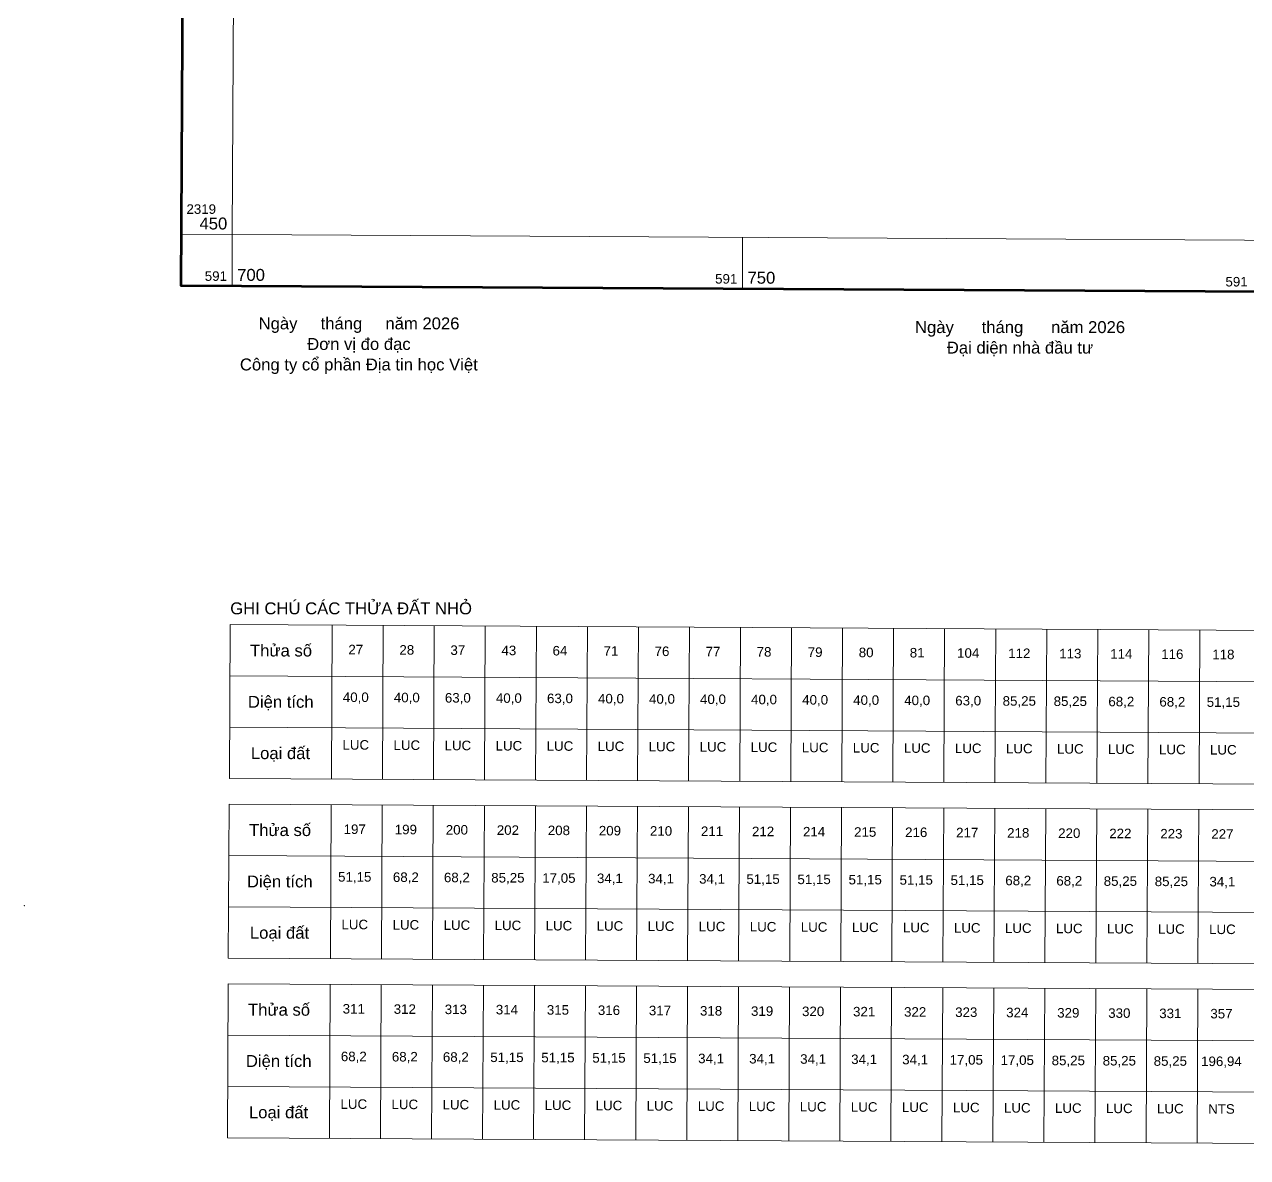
# Model space of a CAD drawing. Header units: metres. Extents: x 591850 to 11787372, y 2319432 to 2388242.
# Drawn here: x 11786901.4 to 11787029.6, y 2387736.4 to 2387855.2 of the extents above; entities that cross this region are included whole.
import ezdxf
from ezdxf.enums import TextEntityAlignment as Align

# ---------------------------------------------------------------- set-up
doc = ezdxf.new("R2010")
doc.units = ezdxf.units.M
doc.header["$MEASUREMENT"] = 0
for name, color, linetype, lineweight in [('Level 13', 7, 'Continuous', 0), ('Level 2', 7, 'Continuous', 0), ('Level 4', 7, 'Continuous', 0), ('Level 63', 7, 'Continuous', 0)]:
    doc.layers.add(name, color=color, linetype=linetype, lineweight=lineweight)
doc.styles.get("Standard").update_dxf_attribs({"font": 'arial.ttf'})

# ---------------------------------------------------------------- blocks, each defined once
blk = doc.blocks.new('N_BTNh')
at = {"layer": 'Level 13', "color": 3, "linetype": 'Continuous', "lineweight": 0}
blk.add_text('LUC', height=1, dxfattribs=at).set_placement((0, -10), align=Align.MIDDLE_CENTER)
at = {"layer": 'Level 2', "color": 2, "linetype": 'Continuous', "lineweight": 0}
blk.add_text('27', height=1, dxfattribs=at).set_placement((0, 0), align=Align.MIDDLE_CENTER)
at = {"layer": 'Level 4', "color": 1, "linetype": 'Continuous', "lineweight": 0}
blk.add_text('40,0', height=1, dxfattribs=at).set_placement((0, -5), align=Align.MIDDLE_CENTER)
blk = doc.blocks.new('N_BTNh_1')
at = {"layer": 'Level 13', "color": 3, "linetype": 'Continuous', "lineweight": 0}
blk.add_text('LUC', height=1, dxfattribs=at).set_placement((0, -10), align=Align.MIDDLE_CENTER)
at = {"layer": 'Level 2', "color": 2, "linetype": 'Continuous', "lineweight": 0}
blk.add_text('28', height=1, dxfattribs=at).set_placement((0, 0), align=Align.MIDDLE_CENTER)
at = {"layer": 'Level 4', "color": 1, "linetype": 'Continuous', "lineweight": 0}
blk.add_text('40,0', height=1, dxfattribs=at).set_placement((0, -5), align=Align.MIDDLE_CENTER)
blk = doc.blocks.new('N_BTNh_2')
at = {"layer": 'Level 13', "color": 3, "linetype": 'Continuous', "lineweight": 0}
blk.add_text('LUC', height=1, dxfattribs=at).set_placement((0, -10), align=Align.MIDDLE_CENTER)
at = {"layer": 'Level 2', "color": 2, "linetype": 'Continuous', "lineweight": 0}
blk.add_text('37', height=1, dxfattribs=at).set_placement((0, 0), align=Align.MIDDLE_CENTER)
at = {"layer": 'Level 4', "color": 1, "linetype": 'Continuous', "lineweight": 0}
blk.add_text('63,0', height=1, dxfattribs=at).set_placement((0, -5), align=Align.MIDDLE_CENTER)
blk = doc.blocks.new('N_BTNh_3')
at = {"layer": 'Level 13', "color": 3, "linetype": 'Continuous', "lineweight": 0}
blk.add_text('LUC', height=1, dxfattribs=at).set_placement((0, -10), align=Align.MIDDLE_CENTER)
at = {"layer": 'Level 2', "color": 2, "linetype": 'Continuous', "lineweight": 0}
blk.add_text('43', height=1, dxfattribs=at).set_placement((0, 0), align=Align.MIDDLE_CENTER)
at = {"layer": 'Level 4', "color": 1, "linetype": 'Continuous', "lineweight": 0}
blk.add_text('40,0', height=1, dxfattribs=at).set_placement((0, -5), align=Align.MIDDLE_CENTER)
blk = doc.blocks.new('N_BTNh_4')
at = {"layer": 'Level 13', "color": 3, "linetype": 'Continuous', "lineweight": 0}
blk.add_text('LUC', height=1, dxfattribs=at).set_placement((0, -10), align=Align.MIDDLE_CENTER)
at = {"layer": 'Level 2', "color": 2, "linetype": 'Continuous', "lineweight": 0}
blk.add_text('64', height=1, dxfattribs=at).set_placement((0, 0), align=Align.MIDDLE_CENTER)
at = {"layer": 'Level 4', "color": 1, "linetype": 'Continuous', "lineweight": 0}
blk.add_text('63,0', height=1, dxfattribs=at).set_placement((0, -5), align=Align.MIDDLE_CENTER)
blk = doc.blocks.new('N_BTNh_5')
at = {"layer": 'Level 13', "color": 3, "linetype": 'Continuous', "lineweight": 0}
blk.add_text('LUC', height=1, dxfattribs=at).set_placement((0, -10), align=Align.MIDDLE_CENTER)
at = {"layer": 'Level 2', "color": 2, "linetype": 'Continuous', "lineweight": 0}
blk.add_text('71', height=1, dxfattribs=at).set_placement((0, 0), align=Align.MIDDLE_CENTER)
at = {"layer": 'Level 4', "color": 1, "linetype": 'Continuous', "lineweight": 0}
blk.add_text('40,0', height=1, dxfattribs=at).set_placement((0, -5), align=Align.MIDDLE_CENTER)
blk = doc.blocks.new('N_BTNh_6')
at = {"layer": 'Level 13', "color": 3, "linetype": 'Continuous', "lineweight": 0}
blk.add_text('LUC', height=1, dxfattribs=at).set_placement((0, -10), align=Align.MIDDLE_CENTER)
at = {"layer": 'Level 2', "color": 2, "linetype": 'Continuous', "lineweight": 0}
blk.add_text('76', height=1, dxfattribs=at).set_placement((0, 0), align=Align.MIDDLE_CENTER)
at = {"layer": 'Level 4', "color": 1, "linetype": 'Continuous', "lineweight": 0}
blk.add_text('40,0', height=1, dxfattribs=at).set_placement((0, -5), align=Align.MIDDLE_CENTER)
blk = doc.blocks.new('N_BTNh_7')
at = {"layer": 'Level 13', "color": 3, "linetype": 'Continuous', "lineweight": 0}
blk.add_text('LUC', height=1, dxfattribs=at).set_placement((0, -10), align=Align.MIDDLE_CENTER)
at = {"layer": 'Level 2', "color": 2, "linetype": 'Continuous', "lineweight": 0}
blk.add_text('77', height=1, dxfattribs=at).set_placement((0, 0), align=Align.MIDDLE_CENTER)
at = {"layer": 'Level 4', "color": 1, "linetype": 'Continuous', "lineweight": 0}
blk.add_text('40,0', height=1, dxfattribs=at).set_placement((0, -5), align=Align.MIDDLE_CENTER)
blk = doc.blocks.new('N_BTNh_8')
at = {"layer": 'Level 13', "color": 3, "linetype": 'Continuous', "lineweight": 0}
blk.add_text('LUC', height=1, dxfattribs=at).set_placement((0, -10), align=Align.MIDDLE_CENTER)
at = {"layer": 'Level 2', "color": 2, "linetype": 'Continuous', "lineweight": 0}
blk.add_text('78', height=1, dxfattribs=at).set_placement((0, 0), align=Align.MIDDLE_CENTER)
at = {"layer": 'Level 4', "color": 1, "linetype": 'Continuous', "lineweight": 0}
blk.add_text('40,0', height=1, dxfattribs=at).set_placement((0, -5), align=Align.MIDDLE_CENTER)
blk = doc.blocks.new('N_BTNh_9')
at = {"layer": 'Level 13', "color": 3, "linetype": 'Continuous', "lineweight": 0}
blk.add_text('LUC', height=1, dxfattribs=at).set_placement((0, -10), align=Align.MIDDLE_CENTER)
at = {"layer": 'Level 2', "color": 2, "linetype": 'Continuous', "lineweight": 0}
blk.add_text('79', height=1, dxfattribs=at).set_placement((0, 0), align=Align.MIDDLE_CENTER)
at = {"layer": 'Level 4', "color": 1, "linetype": 'Continuous', "lineweight": 0}
blk.add_text('40,0', height=1, dxfattribs=at).set_placement((0, -5), align=Align.MIDDLE_CENTER)
blk = doc.blocks.new('N_BTNh_10')
at = {"layer": 'Level 13', "color": 3, "linetype": 'Continuous', "lineweight": 0}
blk.add_text('LUC', height=1, dxfattribs=at).set_placement((0, -10), align=Align.MIDDLE_CENTER)
at = {"layer": 'Level 2', "color": 2, "linetype": 'Continuous', "lineweight": 0}
blk.add_text('80', height=1, dxfattribs=at).set_placement((0, 0), align=Align.MIDDLE_CENTER)
at = {"layer": 'Level 4', "color": 1, "linetype": 'Continuous', "lineweight": 0}
blk.add_text('40,0', height=1, dxfattribs=at).set_placement((0, -5), align=Align.MIDDLE_CENTER)
blk = doc.blocks.new('N_BTNh_11')
at = {"layer": 'Level 13', "color": 3, "linetype": 'Continuous', "lineweight": 0}
blk.add_text('LUC', height=1, dxfattribs=at).set_placement((0, -10), align=Align.MIDDLE_CENTER)
at = {"layer": 'Level 2', "color": 2, "linetype": 'Continuous', "lineweight": 0}
blk.add_text('81', height=1, dxfattribs=at).set_placement((0, 0), align=Align.MIDDLE_CENTER)
at = {"layer": 'Level 4', "color": 1, "linetype": 'Continuous', "lineweight": 0}
blk.add_text('40,0', height=1, dxfattribs=at).set_placement((0, -5), align=Align.MIDDLE_CENTER)
blk = doc.blocks.new('N_BTNh_12')
at = {"layer": 'Level 13', "color": 3, "linetype": 'Continuous', "lineweight": 0}
blk.add_text('LUC', height=1, dxfattribs=at).set_placement((0, -10), align=Align.MIDDLE_CENTER)
at = {"layer": 'Level 2', "color": 2, "linetype": 'Continuous', "lineweight": 0}
blk.add_text('104', height=1, dxfattribs=at).set_placement((0, 0), align=Align.MIDDLE_CENTER)
at = {"layer": 'Level 4', "color": 1, "linetype": 'Continuous', "lineweight": 0}
blk.add_text('63,0', height=1, dxfattribs=at).set_placement((0, -5), align=Align.MIDDLE_CENTER)
blk = doc.blocks.new('N_BTNh_13')
at = {"layer": 'Level 13', "color": 3, "linetype": 'Continuous', "lineweight": 0}
blk.add_text('LUC', height=1, dxfattribs=at).set_placement((0, -10), align=Align.MIDDLE_CENTER)
at = {"layer": 'Level 2', "color": 2, "linetype": 'Continuous', "lineweight": 0}
blk.add_text('114', height=1, dxfattribs=at).set_placement((0, 0), align=Align.MIDDLE_CENTER)
at = {"layer": 'Level 4', "color": 1, "linetype": 'Continuous', "lineweight": 0}
blk.add_text('68,2', height=1, dxfattribs=at).set_placement((0, -5), align=Align.MIDDLE_CENTER)
blk = doc.blocks.new('N_BTNh_14')
at = {"layer": 'Level 13', "color": 3, "linetype": 'Continuous', "lineweight": 0}
blk.add_text('LUC', height=1, dxfattribs=at).set_placement((0, -10), align=Align.MIDDLE_CENTER)
at = {"layer": 'Level 2', "color": 2, "linetype": 'Continuous', "lineweight": 0}
blk.add_text('116', height=1, dxfattribs=at).set_placement((0, 0), align=Align.MIDDLE_CENTER)
at = {"layer": 'Level 4', "color": 1, "linetype": 'Continuous', "lineweight": 0}
blk.add_text('68,2', height=1, dxfattribs=at).set_placement((0, -5), align=Align.MIDDLE_CENTER)
blk = doc.blocks.new('N_BTNh_35')
at = {"layer": 'Level 13', "color": 3, "linetype": 'Continuous', "lineweight": 0}
blk.add_text('LUC', height=1, dxfattribs=at).set_placement((0, -10), align=Align.MIDDLE_CENTER)
at = {"layer": 'Level 2', "color": 2, "linetype": 'Continuous', "lineweight": 0}
blk.add_text('199', height=1, dxfattribs=at).set_placement((0, 0), align=Align.MIDDLE_CENTER)
at = {"layer": 'Level 4', "color": 1, "linetype": 'Continuous', "lineweight": 0}
blk.add_text('68,2', height=1, dxfattribs=at).set_placement((0, -5), align=Align.MIDDLE_CENTER)
blk = doc.blocks.new('N_BTNh_36')
at = {"layer": 'Level 13', "color": 3, "linetype": 'Continuous', "lineweight": 0}
blk.add_text('LUC', height=1, dxfattribs=at).set_placement((0, -10), align=Align.MIDDLE_CENTER)
at = {"layer": 'Level 2', "color": 2, "linetype": 'Continuous', "lineweight": 0}
blk.add_text('200', height=1, dxfattribs=at).set_placement((0, 0), align=Align.MIDDLE_CENTER)
at = {"layer": 'Level 4', "color": 1, "linetype": 'Continuous', "lineweight": 0}
blk.add_text('68,2', height=1, dxfattribs=at).set_placement((0, -5), align=Align.MIDDLE_CENTER)
blk = doc.blocks.new('N_BTNh_37')
at = {"layer": 'Level 13', "color": 3, "linetype": 'Continuous', "lineweight": 0}
blk.add_text('LUC', height=1, dxfattribs=at).set_placement((0, -10), align=Align.MIDDLE_CENTER)
at = {"layer": 'Level 2', "color": 2, "linetype": 'Continuous', "lineweight": 0}
blk.add_text('209', height=1, dxfattribs=at).set_placement((0, 0), align=Align.MIDDLE_CENTER)
at = {"layer": 'Level 4', "color": 1, "linetype": 'Continuous', "lineweight": 0}
blk.add_text('34,1', height=1, dxfattribs=at).set_placement((0, -5), align=Align.MIDDLE_CENTER)
blk = doc.blocks.new('N_BTNh_38')
at = {"layer": 'Level 13', "color": 3, "linetype": 'Continuous', "lineweight": 0}
blk.add_text('LUC', height=1, dxfattribs=at).set_placement((0, -10), align=Align.MIDDLE_CENTER)
at = {"layer": 'Level 2', "color": 2, "linetype": 'Continuous', "lineweight": 0}
blk.add_text('210', height=1, dxfattribs=at).set_placement((0, 0), align=Align.MIDDLE_CENTER)
at = {"layer": 'Level 4', "color": 1, "linetype": 'Continuous', "lineweight": 0}
blk.add_text('34,1', height=1, dxfattribs=at).set_placement((0, -5), align=Align.MIDDLE_CENTER)
blk = doc.blocks.new('N_BTNh_39')
at = {"layer": 'Level 13', "color": 3, "linetype": 'Continuous', "lineweight": 0}
blk.add_text('LUC', height=1, dxfattribs=at).set_placement((0, -10), align=Align.MIDDLE_CENTER)
at = {"layer": 'Level 2', "color": 2, "linetype": 'Continuous', "lineweight": 0}
blk.add_text('211', height=1, dxfattribs=at).set_placement((0, 0), align=Align.MIDDLE_CENTER)
at = {"layer": 'Level 4', "color": 1, "linetype": 'Continuous', "lineweight": 0}
blk.add_text('34,1', height=1, dxfattribs=at).set_placement((0, -5), align=Align.MIDDLE_CENTER)
blk = doc.blocks.new('N_BTNh_40')
at = {"layer": 'Level 13', "color": 3, "linetype": 'Continuous', "lineweight": 0}
blk.add_text('LUC', height=1, dxfattribs=at).set_placement((0, -10), align=Align.MIDDLE_CENTER)
at = {"layer": 'Level 2', "color": 2, "linetype": 'Continuous', "lineweight": 0}
blk.add_text('218', height=1, dxfattribs=at).set_placement((0, 0), align=Align.MIDDLE_CENTER)
at = {"layer": 'Level 4', "color": 1, "linetype": 'Continuous', "lineweight": 0}
blk.add_text('68,2', height=1, dxfattribs=at).set_placement((0, -5), align=Align.MIDDLE_CENTER)
blk = doc.blocks.new('N_BTNh_41')
at = {"layer": 'Level 13', "color": 3, "linetype": 'Continuous', "lineweight": 0}
blk.add_text('LUC', height=1, dxfattribs=at).set_placement((0, -10), align=Align.MIDDLE_CENTER)
at = {"layer": 'Level 2', "color": 2, "linetype": 'Continuous', "lineweight": 0}
blk.add_text('220', height=1, dxfattribs=at).set_placement((0, 0), align=Align.MIDDLE_CENTER)
at = {"layer": 'Level 4', "color": 1, "linetype": 'Continuous', "lineweight": 0}
blk.add_text('68,2', height=1, dxfattribs=at).set_placement((0, -5), align=Align.MIDDLE_CENTER)
blk = doc.blocks.new('N_BTNh_42')
at = {"layer": 'Level 13', "color": 3, "linetype": 'Continuous', "lineweight": 0}
blk.add_text('LUC', height=1, dxfattribs=at).set_placement((0, -10), align=Align.MIDDLE_CENTER)
at = {"layer": 'Level 2', "color": 2, "linetype": 'Continuous', "lineweight": 0}
blk.add_text('227', height=1, dxfattribs=at).set_placement((0, 0), align=Align.MIDDLE_CENTER)
at = {"layer": 'Level 4', "color": 1, "linetype": 'Continuous', "lineweight": 0}
blk.add_text('34,1', height=1, dxfattribs=at).set_placement((0, -5), align=Align.MIDDLE_CENTER)
blk = doc.blocks.new('N_BTNh_58')
at = {"layer": 'Level 13', "color": 3, "linetype": 'Continuous', "lineweight": 0}
blk.add_text('LUC', height=1, dxfattribs=at).set_placement((0, -10), align=Align.MIDDLE_CENTER)
at = {"layer": 'Level 2', "color": 2, "linetype": 'Continuous', "lineweight": 0}
blk.add_text('311', height=1, dxfattribs=at).set_placement((0, 0), align=Align.MIDDLE_CENTER)
at = {"layer": 'Level 4', "color": 1, "linetype": 'Continuous', "lineweight": 0}
blk.add_text('68,2', height=1, dxfattribs=at).set_placement((0, -5), align=Align.MIDDLE_CENTER)
blk = doc.blocks.new('N_BTNh_59')
at = {"layer": 'Level 13', "color": 3, "linetype": 'Continuous', "lineweight": 0}
blk.add_text('LUC', height=1, dxfattribs=at).set_placement((0, -10), align=Align.MIDDLE_CENTER)
at = {"layer": 'Level 2', "color": 2, "linetype": 'Continuous', "lineweight": 0}
blk.add_text('312', height=1, dxfattribs=at).set_placement((0, 0), align=Align.MIDDLE_CENTER)
at = {"layer": 'Level 4', "color": 1, "linetype": 'Continuous', "lineweight": 0}
blk.add_text('68,2', height=1, dxfattribs=at).set_placement((0, -5), align=Align.MIDDLE_CENTER)
blk = doc.blocks.new('N_BTNh_60')
at = {"layer": 'Level 13', "color": 3, "linetype": 'Continuous', "lineweight": 0}
blk.add_text('LUC', height=1, dxfattribs=at).set_placement((0, -10), align=Align.MIDDLE_CENTER)
at = {"layer": 'Level 2', "color": 2, "linetype": 'Continuous', "lineweight": 0}
blk.add_text('313', height=1, dxfattribs=at).set_placement((0, 0), align=Align.MIDDLE_CENTER)
at = {"layer": 'Level 4', "color": 1, "linetype": 'Continuous', "lineweight": 0}
blk.add_text('68,2', height=1, dxfattribs=at).set_placement((0, -5), align=Align.MIDDLE_CENTER)
blk = doc.blocks.new('N_BTNh_61')
at = {"layer": 'Level 13', "color": 3, "linetype": 'Continuous', "lineweight": 0}
blk.add_text('LUC', height=1, dxfattribs=at).set_placement((0, -10), align=Align.MIDDLE_CENTER)
at = {"layer": 'Level 2', "color": 2, "linetype": 'Continuous', "lineweight": 0}
blk.add_text('318', height=1, dxfattribs=at).set_placement((0, 0), align=Align.MIDDLE_CENTER)
at = {"layer": 'Level 4', "color": 1, "linetype": 'Continuous', "lineweight": 0}
blk.add_text('34,1', height=1, dxfattribs=at).set_placement((0, -5), align=Align.MIDDLE_CENTER)
blk = doc.blocks.new('N_BTNh_62')
at = {"layer": 'Level 13', "color": 3, "linetype": 'Continuous', "lineweight": 0}
blk.add_text('LUC', height=1, dxfattribs=at).set_placement((0, -10), align=Align.MIDDLE_CENTER)
at = {"layer": 'Level 2', "color": 2, "linetype": 'Continuous', "lineweight": 0}
blk.add_text('319', height=1, dxfattribs=at).set_placement((0, 0), align=Align.MIDDLE_CENTER)
at = {"layer": 'Level 4', "color": 1, "linetype": 'Continuous', "lineweight": 0}
blk.add_text('34,1', height=1, dxfattribs=at).set_placement((0, -5), align=Align.MIDDLE_CENTER)
blk = doc.blocks.new('N_BTNh_63')
at = {"layer": 'Level 13', "color": 3, "linetype": 'Continuous', "lineweight": 0}
blk.add_text('LUC', height=1, dxfattribs=at).set_placement((0, -10), align=Align.MIDDLE_CENTER)
at = {"layer": 'Level 2', "color": 2, "linetype": 'Continuous', "lineweight": 0}
blk.add_text('320', height=1, dxfattribs=at).set_placement((0, 0), align=Align.MIDDLE_CENTER)
at = {"layer": 'Level 4', "color": 1, "linetype": 'Continuous', "lineweight": 0}
blk.add_text('34,1', height=1, dxfattribs=at).set_placement((0, -5), align=Align.MIDDLE_CENTER)
blk = doc.blocks.new('N_BTNh_64')
at = {"layer": 'Level 13', "color": 3, "linetype": 'Continuous', "lineweight": 0}
blk.add_text('LUC', height=1, dxfattribs=at).set_placement((0, -10), align=Align.MIDDLE_CENTER)
at = {"layer": 'Level 2', "color": 2, "linetype": 'Continuous', "lineweight": 0}
blk.add_text('321', height=1, dxfattribs=at).set_placement((0, 0), align=Align.MIDDLE_CENTER)
at = {"layer": 'Level 4', "color": 1, "linetype": 'Continuous', "lineweight": 0}
blk.add_text('34,1', height=1, dxfattribs=at).set_placement((0, -5), align=Align.MIDDLE_CENTER)
blk = doc.blocks.new('N_BTNh_65')
at = {"layer": 'Level 13', "color": 3, "linetype": 'Continuous', "lineweight": 0}
blk.add_text('LUC', height=1, dxfattribs=at).set_placement((0, -10), align=Align.MIDDLE_CENTER)
at = {"layer": 'Level 2', "color": 2, "linetype": 'Continuous', "lineweight": 0}
blk.add_text('322', height=1, dxfattribs=at).set_placement((0, 0), align=Align.MIDDLE_CENTER)
at = {"layer": 'Level 4', "color": 1, "linetype": 'Continuous', "lineweight": 0}
blk.add_text('34,1', height=1, dxfattribs=at).set_placement((0, -5), align=Align.MIDDLE_CENTER)
blk = doc.blocks.new('N_BTNh_66')
at = {"layer": 'Level 13', "color": 3, "linetype": 'Continuous', "lineweight": 0}
blk.add_text('NTS', height=1, dxfattribs=at).set_placement((0, -10), align=Align.MIDDLE_CENTER)
at = {"layer": 'Level 2', "color": 2, "linetype": 'Continuous', "lineweight": 0}
blk.add_text('357', height=1, dxfattribs=at).set_placement((0, 0), align=Align.MIDDLE_CENTER)
at = {"layer": 'Level 4', "color": 1, "linetype": 'Continuous', "lineweight": 0}
blk.add_text('196,94', height=1, dxfattribs=at).set_placement((0, -5), align=Align.MIDDLE_CENTER)
blk = doc.blocks.new('N_BTNh_83')
at = {"layer": 'Level 13', "color": 3, "linetype": 'Continuous', "lineweight": 0}
blk.add_text('LUC', height=1, dxfattribs=at).set_placement((0, -10), align=Align.MIDDLE_CENTER)
at = {"layer": 'Level 2', "color": 2, "linetype": 'Continuous', "lineweight": 0}
blk.add_text('208', height=1, dxfattribs=at).set_placement((0, 0), align=Align.MIDDLE_CENTER)
at = {"layer": 'Level 4', "color": 1, "linetype": 'Continuous', "lineweight": 0}
blk.add_text('17,05', height=1, dxfattribs=at).set_placement((0, -5), align=Align.MIDDLE_CENTER)
blk = doc.blocks.new('N_BTNh_98')
at = {"layer": 'Level 13', "color": 3, "linetype": 'Continuous', "lineweight": 0}
blk.add_text('LUC', height=1, dxfattribs=at).set_placement((0, -10), align=Align.MIDDLE_CENTER)
at = {"layer": 'Level 2', "color": 2, "linetype": 'Continuous', "lineweight": 0}
blk.add_text('323', height=1, dxfattribs=at).set_placement((0, 0), align=Align.MIDDLE_CENTER)
at = {"layer": 'Level 4', "color": 1, "linetype": 'Continuous', "lineweight": 0}
blk.add_text('17,05', height=1, dxfattribs=at).set_placement((0, -5), align=Align.MIDDLE_CENTER)
blk = doc.blocks.new('N_BTNh_99')
at = {"layer": 'Level 13', "color": 3, "linetype": 'Continuous', "lineweight": 0}
blk.add_text('LUC', height=1, dxfattribs=at).set_placement((0, -10), align=Align.MIDDLE_CENTER)
at = {"layer": 'Level 2', "color": 2, "linetype": 'Continuous', "lineweight": 0}
blk.add_text('324', height=1, dxfattribs=at).set_placement((0, 0), align=Align.MIDDLE_CENTER)
at = {"layer": 'Level 4', "color": 1, "linetype": 'Continuous', "lineweight": 0}
blk.add_text('17,05', height=1, dxfattribs=at).set_placement((0, -5), align=Align.MIDDLE_CENTER)
blk = doc.blocks.new('N_BTNh_102')
at = {"layer": 'Level 13', "color": 3, "linetype": 'Continuous', "lineweight": 0}
blk.add_text('LUC', height=1, dxfattribs=at).set_placement((0, -10), align=Align.MIDDLE_CENTER)
at = {"layer": 'Level 2', "color": 2, "linetype": 'Continuous', "lineweight": 0}
blk.add_text('118', height=1, dxfattribs=at).set_placement((0, 0), align=Align.MIDDLE_CENTER)
at = {"layer": 'Level 4', "color": 1, "linetype": 'Continuous', "lineweight": 0}
blk.add_text('51,15', height=1, dxfattribs=at).set_placement((0, -5), align=Align.MIDDLE_CENTER)
blk = doc.blocks.new('N_BTNh_111')
at = {"layer": 'Level 13', "color": 3, "linetype": 'Continuous', "lineweight": 0}
blk.add_text('LUC', height=1, dxfattribs=at).set_placement((0, -10), align=Align.MIDDLE_CENTER)
at = {"layer": 'Level 2', "color": 2, "linetype": 'Continuous', "lineweight": 0}
blk.add_text('197', height=1, dxfattribs=at).set_placement((0, 0), align=Align.MIDDLE_CENTER)
at = {"layer": 'Level 4', "color": 1, "linetype": 'Continuous', "lineweight": 0}
blk.add_text('51,15', height=1, dxfattribs=at).set_placement((0, -5), align=Align.MIDDLE_CENTER)
blk = doc.blocks.new('N_BTNh_112')
at = {"layer": 'Level 13', "color": 3, "linetype": 'Continuous', "lineweight": 0}
blk.add_text('LUC', height=1, dxfattribs=at).set_placement((0, -10), align=Align.MIDDLE_CENTER)
at = {"layer": 'Level 2', "color": 2, "linetype": 'Continuous', "lineweight": 0}
blk.add_text('212', height=1, dxfattribs=at).set_placement((0, 0), align=Align.MIDDLE_CENTER)
at = {"layer": 'Level 4', "color": 1, "linetype": 'Continuous', "lineweight": 0}
blk.add_text('51,15', height=1, dxfattribs=at).set_placement((0, -5), align=Align.MIDDLE_CENTER)
blk = doc.blocks.new('N_BTNh_113')
at = {"layer": 'Level 13', "color": 3, "linetype": 'Continuous', "lineweight": 0}
blk.add_text('LUC', height=1, dxfattribs=at).set_placement((0, -10), align=Align.MIDDLE_CENTER)
at = {"layer": 'Level 2', "color": 2, "linetype": 'Continuous', "lineweight": 0}
blk.add_text('214', height=1, dxfattribs=at).set_placement((0, 0), align=Align.MIDDLE_CENTER)
at = {"layer": 'Level 4', "color": 1, "linetype": 'Continuous', "lineweight": 0}
blk.add_text('51,15', height=1, dxfattribs=at).set_placement((0, -5), align=Align.MIDDLE_CENTER)
blk = doc.blocks.new('N_BTNh_114')
at = {"layer": 'Level 13', "color": 3, "linetype": 'Continuous', "lineweight": 0}
blk.add_text('LUC', height=1, dxfattribs=at).set_placement((0, -10), align=Align.MIDDLE_CENTER)
at = {"layer": 'Level 2', "color": 2, "linetype": 'Continuous', "lineweight": 0}
blk.add_text('215', height=1, dxfattribs=at).set_placement((0, 0), align=Align.MIDDLE_CENTER)
at = {"layer": 'Level 4', "color": 1, "linetype": 'Continuous', "lineweight": 0}
blk.add_text('51,15', height=1, dxfattribs=at).set_placement((0, -5), align=Align.MIDDLE_CENTER)
blk = doc.blocks.new('N_BTNh_115')
at = {"layer": 'Level 13', "color": 3, "linetype": 'Continuous', "lineweight": 0}
blk.add_text('LUC', height=1, dxfattribs=at).set_placement((0, -10), align=Align.MIDDLE_CENTER)
at = {"layer": 'Level 2', "color": 2, "linetype": 'Continuous', "lineweight": 0}
blk.add_text('216', height=1, dxfattribs=at).set_placement((0, 0), align=Align.MIDDLE_CENTER)
at = {"layer": 'Level 4', "color": 1, "linetype": 'Continuous', "lineweight": 0}
blk.add_text('51,15', height=1, dxfattribs=at).set_placement((0, -5), align=Align.MIDDLE_CENTER)
blk = doc.blocks.new('N_BTNh_116')
at = {"layer": 'Level 13', "color": 3, "linetype": 'Continuous', "lineweight": 0}
blk.add_text('LUC', height=1, dxfattribs=at).set_placement((0, -10), align=Align.MIDDLE_CENTER)
at = {"layer": 'Level 2', "color": 2, "linetype": 'Continuous', "lineweight": 0}
blk.add_text('217', height=1, dxfattribs=at).set_placement((0, 0), align=Align.MIDDLE_CENTER)
at = {"layer": 'Level 4', "color": 1, "linetype": 'Continuous', "lineweight": 0}
blk.add_text('51,15', height=1, dxfattribs=at).set_placement((0, -5), align=Align.MIDDLE_CENTER)
blk = doc.blocks.new('N_BTNh_126')
at = {"layer": 'Level 13', "color": 3, "linetype": 'Continuous', "lineweight": 0}
blk.add_text('LUC', height=1, dxfattribs=at).set_placement((0, -10), align=Align.MIDDLE_CENTER)
at = {"layer": 'Level 2', "color": 2, "linetype": 'Continuous', "lineweight": 0}
blk.add_text('314', height=1, dxfattribs=at).set_placement((0, 0), align=Align.MIDDLE_CENTER)
at = {"layer": 'Level 4', "color": 1, "linetype": 'Continuous', "lineweight": 0}
blk.add_text('51,15', height=1, dxfattribs=at).set_placement((0, -5), align=Align.MIDDLE_CENTER)
blk = doc.blocks.new('N_BTNh_127')
at = {"layer": 'Level 13', "color": 3, "linetype": 'Continuous', "lineweight": 0}
blk.add_text('LUC', height=1, dxfattribs=at).set_placement((0, -10), align=Align.MIDDLE_CENTER)
at = {"layer": 'Level 2', "color": 2, "linetype": 'Continuous', "lineweight": 0}
blk.add_text('315', height=1, dxfattribs=at).set_placement((0, 0), align=Align.MIDDLE_CENTER)
at = {"layer": 'Level 4', "color": 1, "linetype": 'Continuous', "lineweight": 0}
blk.add_text('51,15', height=1, dxfattribs=at).set_placement((0, -5), align=Align.MIDDLE_CENTER)
blk = doc.blocks.new('N_BTNh_128')
at = {"layer": 'Level 13', "color": 3, "linetype": 'Continuous', "lineweight": 0}
blk.add_text('LUC', height=1, dxfattribs=at).set_placement((0, -10), align=Align.MIDDLE_CENTER)
at = {"layer": 'Level 2', "color": 2, "linetype": 'Continuous', "lineweight": 0}
blk.add_text('316', height=1, dxfattribs=at).set_placement((0, 0), align=Align.MIDDLE_CENTER)
at = {"layer": 'Level 4', "color": 1, "linetype": 'Continuous', "lineweight": 0}
blk.add_text('51,15', height=1, dxfattribs=at).set_placement((0, -5), align=Align.MIDDLE_CENTER)
blk = doc.blocks.new('N_BTNh_129')
at = {"layer": 'Level 13', "color": 3, "linetype": 'Continuous', "lineweight": 0}
blk.add_text('LUC', height=1, dxfattribs=at).set_placement((0, -10), align=Align.MIDDLE_CENTER)
at = {"layer": 'Level 2', "color": 2, "linetype": 'Continuous', "lineweight": 0}
blk.add_text('317', height=1, dxfattribs=at).set_placement((0, 0), align=Align.MIDDLE_CENTER)
at = {"layer": 'Level 4', "color": 1, "linetype": 'Continuous', "lineweight": 0}
blk.add_text('51,15', height=1, dxfattribs=at).set_placement((0, -5), align=Align.MIDDLE_CENTER)
blk = doc.blocks.new('N_BTNh_130')
at = {"layer": 'Level 13', "color": 3, "linetype": 'Continuous', "lineweight": 0}
blk.add_text('LUC', height=1, dxfattribs=at).set_placement((0, -10), align=Align.MIDDLE_CENTER)
at = {"layer": 'Level 2', "color": 2, "linetype": 'Continuous', "lineweight": 0}
blk.add_text('112', height=1, dxfattribs=at).set_placement((0, 0), align=Align.MIDDLE_CENTER)
at = {"layer": 'Level 4', "color": 1, "linetype": 'Continuous', "lineweight": 0}
blk.add_text('85,25', height=1, dxfattribs=at).set_placement((0, -5), align=Align.MIDDLE_CENTER)
blk = doc.blocks.new('N_BTNh_131')
at = {"layer": 'Level 13', "color": 3, "linetype": 'Continuous', "lineweight": 0}
blk.add_text('LUC', height=1, dxfattribs=at).set_placement((0, -10), align=Align.MIDDLE_CENTER)
at = {"layer": 'Level 2', "color": 2, "linetype": 'Continuous', "lineweight": 0}
blk.add_text('113', height=1, dxfattribs=at).set_placement((0, 0), align=Align.MIDDLE_CENTER)
at = {"layer": 'Level 4', "color": 1, "linetype": 'Continuous', "lineweight": 0}
blk.add_text('85,25', height=1, dxfattribs=at).set_placement((0, -5), align=Align.MIDDLE_CENTER)
blk = doc.blocks.new('N_BTNh_140')
at = {"layer": 'Level 13', "color": 3, "linetype": 'Continuous', "lineweight": 0}
blk.add_text('LUC', height=1, dxfattribs=at).set_placement((0, -10), align=Align.MIDDLE_CENTER)
at = {"layer": 'Level 2', "color": 2, "linetype": 'Continuous', "lineweight": 0}
blk.add_text('202', height=1, dxfattribs=at).set_placement((0, 0), align=Align.MIDDLE_CENTER)
at = {"layer": 'Level 4', "color": 1, "linetype": 'Continuous', "lineweight": 0}
blk.add_text('85,25', height=1, dxfattribs=at).set_placement((0, -5), align=Align.MIDDLE_CENTER)
blk = doc.blocks.new('N_BTNh_141')
at = {"layer": 'Level 13', "color": 3, "linetype": 'Continuous', "lineweight": 0}
blk.add_text('LUC', height=1, dxfattribs=at).set_placement((0, -10), align=Align.MIDDLE_CENTER)
at = {"layer": 'Level 2', "color": 2, "linetype": 'Continuous', "lineweight": 0}
blk.add_text('222', height=1, dxfattribs=at).set_placement((0, 0), align=Align.MIDDLE_CENTER)
at = {"layer": 'Level 4', "color": 1, "linetype": 'Continuous', "lineweight": 0}
blk.add_text('85,25', height=1, dxfattribs=at).set_placement((0, -5), align=Align.MIDDLE_CENTER)
blk = doc.blocks.new('N_BTNh_142')
at = {"layer": 'Level 13', "color": 3, "linetype": 'Continuous', "lineweight": 0}
blk.add_text('LUC', height=1, dxfattribs=at).set_placement((0, -10), align=Align.MIDDLE_CENTER)
at = {"layer": 'Level 2', "color": 2, "linetype": 'Continuous', "lineweight": 0}
blk.add_text('223', height=1, dxfattribs=at).set_placement((0, 0), align=Align.MIDDLE_CENTER)
at = {"layer": 'Level 4', "color": 1, "linetype": 'Continuous', "lineweight": 0}
blk.add_text('85,25', height=1, dxfattribs=at).set_placement((0, -5), align=Align.MIDDLE_CENTER)
blk = doc.blocks.new('N_BTNh_155')
at = {"layer": 'Level 13', "color": 3, "linetype": 'Continuous', "lineweight": 0}
blk.add_text('LUC', height=1, dxfattribs=at).set_placement((0, -10), align=Align.MIDDLE_CENTER)
at = {"layer": 'Level 2', "color": 2, "linetype": 'Continuous', "lineweight": 0}
blk.add_text('329', height=1, dxfattribs=at).set_placement((0, 0), align=Align.MIDDLE_CENTER)
at = {"layer": 'Level 4', "color": 1, "linetype": 'Continuous', "lineweight": 0}
blk.add_text('85,25', height=1, dxfattribs=at).set_placement((0, -5), align=Align.MIDDLE_CENTER)
blk = doc.blocks.new('N_BTNh_156')
at = {"layer": 'Level 13', "color": 3, "linetype": 'Continuous', "lineweight": 0}
blk.add_text('LUC', height=1, dxfattribs=at).set_placement((0, -10), align=Align.MIDDLE_CENTER)
at = {"layer": 'Level 2', "color": 2, "linetype": 'Continuous', "lineweight": 0}
blk.add_text('330', height=1, dxfattribs=at).set_placement((0, 0), align=Align.MIDDLE_CENTER)
at = {"layer": 'Level 4', "color": 1, "linetype": 'Continuous', "lineweight": 0}
blk.add_text('85,25', height=1, dxfattribs=at).set_placement((0, -5), align=Align.MIDDLE_CENTER)
blk = doc.blocks.new('N_BTNh_157')
at = {"layer": 'Level 13', "color": 3, "linetype": 'Continuous', "lineweight": 0}
blk.add_text('LUC', height=1, dxfattribs=at).set_placement((0, -10), align=Align.MIDDLE_CENTER)
at = {"layer": 'Level 2', "color": 2, "linetype": 'Continuous', "lineweight": 0}
blk.add_text('331', height=1, dxfattribs=at).set_placement((0, 0), align=Align.MIDDLE_CENTER)
at = {"layer": 'Level 4', "color": 1, "linetype": 'Continuous', "lineweight": 0}
blk.add_text('85,25', height=1, dxfattribs=at).set_placement((0, -5), align=Align.MIDDLE_CENTER)

msp = doc.modelspace()

# ---------------------------------------------------------------- linework, layer by layer
at = {"layer": 'Level 63', "color": 7, "linetype": 'Continuous', "lineweight": 0}
for p, q in [((11786917.82, 2387833.22), (11786923.17, 2387833.19)), ((11786923.17, 2387833.19), (11786923.14, 2387827.8)), ((11786976.69, 2387832.89), (11786976.66, 2387827.5)), ((11786922.94, 2387792.27), (11786922.86, 2387776.12)), ((11786922.94, 2387792.27), (11787297.59, 2387790.19)), ((11786933.65, 2387792.21), (11786933.56, 2387776.06)), ((11786939, 2387792.18), (11786938.91, 2387776.03)), ((11786944.35, 2387792.15), (11786944.26, 2387776)), ((11786949.7, 2387792.12), (11786949.62, 2387775.97)), ((11786955.06, 2387792.09), (11786954.97, 2387775.94)), ((11786960.41, 2387792.06), (11786960.32, 2387775.91)), ((11786965.76, 2387792.03), (11786965.67, 2387775.88)), ((11786971.11, 2387792), (11786971.02, 2387775.85)), ((11786976.47, 2387791.97), (11786976.38, 2387775.82)), ((11786981.82, 2387791.94), (11786981.73, 2387775.79)), ((11786987.17, 2387791.91), (11786987.08, 2387775.76)), ((11786992.52, 2387791.88), (11786992.43, 2387775.73)), ((11786997.87, 2387791.85), (11786997.78, 2387775.7)), ((11787003.23, 2387791.82), (11787003.14, 2387775.67)), ((11787008.58, 2387791.79), (11787008.49, 2387775.64)), ((11787013.93, 2387791.76), (11787013.84, 2387775.61)), ((11787019.28, 2387791.74), (11787019.19, 2387775.58)), ((11787024.63, 2387791.71), (11787024.55, 2387775.55)), ((11786922.91, 2387786.89), (11787297.56, 2387784.8)), ((11787297.53, 2387779.42), (11786922.88, 2387781.5)), ((11786922.86, 2387776.12), (11787297.5, 2387774.04)), ((11786922.84, 2387773.43), (11786922.75, 2387757.28)), ((11786922.84, 2387773.43), (11787297.49, 2387771.34)), ((11786933.54, 2387773.37), (11786933.46, 2387757.22)), ((11786938.9, 2387773.34), (11786938.81, 2387757.19)), ((11786944.25, 2387773.31), (11786944.16, 2387757.16)), ((11786949.6, 2387773.28), (11786949.51, 2387757.13)), ((11786954.95, 2387773.25), (11786954.86, 2387757.1)), ((11786960.31, 2387773.22), (11786960.22, 2387757.07)), ((11786965.66, 2387773.19), (11786965.57, 2387757.04)), ((11786971.01, 2387773.16), (11786970.92, 2387757.01)), ((11786976.36, 2387773.13), (11786976.27, 2387756.98)), ((11786981.71, 2387773.1), (11786981.63, 2387756.95)), ((11786987.07, 2387773.07), (11786986.98, 2387756.92)), ((11786992.42, 2387773.04), (11786992.33, 2387756.89)), ((11786997.77, 2387773.01), (11786997.68, 2387756.86)), ((11787003.12, 2387772.98), (11787003.03, 2387756.83)), ((11787008.47, 2387772.95), (11787008.39, 2387756.8)), ((11787013.83, 2387772.92), (11787013.74, 2387756.77)), ((11787019.18, 2387772.89), (11787019.09, 2387756.74)), ((11787024.53, 2387772.86), (11787024.44, 2387756.71)), ((11786922.81, 2387768.04), (11787297.46, 2387765.96)), ((11787297.43, 2387760.58), (11786922.78, 2387762.66)), ((11786922.75, 2387757.28), (11787297.4, 2387755.19)), ((11786922.74, 2387754.59), (11786922.65, 2387738.43)), ((11786922.74, 2387754.59), (11787297.38, 2387752.5)), ((11786933.44, 2387754.53), (11786933.35, 2387738.38)), ((11786938.79, 2387754.5), (11786938.7, 2387738.35)), ((11786944.15, 2387754.47), (11786944.06, 2387738.32)), ((11786949.5, 2387754.44), (11786949.41, 2387738.29)), ((11786954.85, 2387754.41), (11786954.76, 2387738.26)), ((11786960.2, 2387754.38), (11786960.11, 2387738.23)), ((11786965.55, 2387754.35), (11786965.47, 2387738.2)), ((11786970.91, 2387754.32), (11786970.82, 2387738.17)), ((11786976.26, 2387754.29), (11786976.17, 2387738.14)), ((11786981.61, 2387754.26), (11786981.52, 2387738.11)), ((11786986.96, 2387754.23), (11786986.87, 2387738.08)), ((11786992.31, 2387754.2), (11786992.23, 2387738.05)), ((11786997.67, 2387754.17), (11786997.58, 2387738.02)), ((11787003.02, 2387754.14), (11787002.93, 2387737.99)), ((11787008.37, 2387754.11), (11787008.28, 2387737.96)), ((11787013.72, 2387754.08), (11787013.63, 2387737.93)), ((11787019.08, 2387754.05), (11787018.99, 2387737.9)), ((11787024.43, 2387754.02), (11787024.34, 2387737.87)), ((11786922.71, 2387749.2), (11787297.35, 2387747.12)), ((11787297.33, 2387741.73), (11786922.68, 2387743.82)), ((11786922.65, 2387738.43), (11787297.3, 2387736.35))]:
    msp.add_line(p, q, dxfattribs=at)
at = {"layer": 'Level 63', "color": 7, "linetype": 'Continuous', "lineweight": 140, "flags": 128}
msp.add_lwpolyline([(11786919.91, 2388215.45), (11787305.28, 2388213.31), (11787303.14, 2387825.69), (11786917.79, 2387827.83), (11786919.91, 2388215.45)], close=True, dxfattribs=at)
at = {"layer": 'Level 63', "color": 7, "linetype": 'Continuous', "lineweight": 0, "flags": 128}
msp.add_lwpolyline([(11786925.24, 2388210.04), (11787299.89, 2388207.96), (11787297.82, 2387831.1), (11786923.17, 2387833.19), (11786925.24, 2388210.04)], close=True, dxfattribs=at)
at = {"layer": 'Level 63', "color": 7, "linetype": 'Continuous', "lineweight": 13}
msp.add_point((11786901.37, 2387762.78), dxfattribs=at)

# ---------------------------------------------------------------- block references
at = {"layer": 'Level 2', "color": 2, "linetype": 'Continuous', "lineweight": 0}
for name, p in [('N_BTNh', (11786936.12, 2387789.65)), ('N_BTNh_1', (11786941.47, 2387789.62)), ('N_BTNh_2', (11786946.82, 2387789.59)), ('N_BTNh_3', (11786952.17, 2387789.56)), ('N_BTNh_4', (11786957.53, 2387789.53)), ('N_BTNh_5', (11786962.88, 2387789.5)), ('N_BTNh_6', (11786968.23, 2387789.47)), ('N_BTNh_7', (11786973.58, 2387789.44)), ('N_BTNh_8', (11786978.93, 2387789.41)), ('N_BTNh_9', (11786984.29, 2387789.38)), ('N_BTNh_10', (11786989.64, 2387789.35)), ('N_BTNh_11', (11786994.99, 2387789.32)), ('N_BTNh_12', (11787000.34, 2387789.29)), ('N_BTNh_130', (11787005.7, 2387789.26)), ('N_BTNh_131', (11787011.05, 2387789.23)), ('N_BTNh_13', (11787016.4, 2387789.2)), ('N_BTNh_14', (11787021.75, 2387789.17)), ('N_BTNh_102', (11787027.1, 2387789.14)), ('N_BTNh_111', (11786936.01, 2387770.8)), ('N_BTNh_35', (11786941.37, 2387770.77)), ('N_BTNh_36', (11786946.72, 2387770.74)), ('N_BTNh_140', (11786952.07, 2387770.71)), ('N_BTNh_83', (11786957.42, 2387770.68)), ('N_BTNh_37', (11786962.77, 2387770.65)), ('N_BTNh_38', (11786968.13, 2387770.62)), ('N_BTNh_39', (11786973.48, 2387770.59)), ('N_BTNh_112', (11786978.83, 2387770.57)), ('N_BTNh_113', (11786984.18, 2387770.54)), ('N_BTNh_114', (11786989.54, 2387770.51)), ('N_BTNh_115', (11786994.89, 2387770.48)), ('N_BTNh_116', (11787000.24, 2387770.45)), ('N_BTNh_40', (11787005.59, 2387770.42)), ('N_BTNh_41', (11787010.94, 2387770.39)), ('N_BTNh_141', (11787016.3, 2387770.36)), ('N_BTNh_142', (11787021.65, 2387770.33)), ('N_BTNh_42', (11787027, 2387770.3)), ('N_BTNh_58', (11786935.91, 2387751.96)), ('N_BTNh_59', (11786941.26, 2387751.93)), ('N_BTNh_60', (11786946.61, 2387751.9)), ('N_BTNh_126', (11786951.97, 2387751.87)), ('N_BTNh_127', (11786957.32, 2387751.84)), ('N_BTNh_128', (11786962.67, 2387751.81)), ('N_BTNh_129', (11786968.02, 2387751.78)), ('N_BTNh_61', (11786973.38, 2387751.75)), ('N_BTNh_62', (11786978.73, 2387751.72)), ('N_BTNh_63', (11786984.08, 2387751.69)), ('N_BTNh_64', (11786989.43, 2387751.66)), ('N_BTNh_65', (11786994.78, 2387751.63)), ('N_BTNh_98', (11787000.14, 2387751.6)), ('N_BTNh_99', (11787005.49, 2387751.57)), ('N_BTNh_155', (11787010.84, 2387751.54)), ('N_BTNh_156', (11787016.19, 2387751.51)), ('N_BTNh_157', (11787021.54, 2387751.48)), ('N_BTNh_66', (11787026.9, 2387751.45))]:
    msp.add_blockref(name, p, dxfattribs=at)

# ---------------------------------------------------------------- texts
at = {"layer": 'Level 63', "color": 7, "linetype": 'Continuous', "lineweight": 0}
for s, height, p in [('2319', 1, (11786918.36, 2387835.37)), ('700', 1.25, (11786923.68, 2387828.34)), ('750', 1.25, (11786977.2, 2387828.04)), ('GHI CHÚ CÁC THỬA ĐẤT NHỎ', 1.25, (11786922.95, 2387793.35))]:
    msp.add_text(s, height=height, dxfattribs=at).set_placement(p)
for s, height, p in [('450', 1.25, (11786922.64, 2387833.73)), ('591', 1, (11786922.61, 2387828.34)), ('591', 1, (11786976.13, 2387828.05)), ('591', 1, (11787029.65, 2387827.75))]:
    msp.add_text(s, height=height, dxfattribs=at).set_placement(p, align=Align.RIGHT)
for s, p in [('Ngày     tháng     năm 2026', (11786936.46, 2387824.5)), ('Ngày      tháng      năm 2026', (11787005.78, 2387824.11)), ('Đơn vị đo đạc', (11786936.45, 2387822.34)), ('Đại diện nhà đầu tư', (11787005.77, 2387821.96)), ('Công ty cổ phần Địa tin học Việt', (11786936.44, 2387820.19))]:
    msp.add_text(s, height=1.25, dxfattribs=at).set_placement(p, align=Align.TOP_CENTER)
for s, p in [('Thửa số', (11786928.28, 2387789.55)), ('Diện tích', (11786928.25, 2387784.17)), ('Loại đất', (11786928.22, 2387778.78)), ('Thửa số', (11786928.18, 2387770.71)), ('Diện tích', (11786928.15, 2387765.32)), ('Loại đất', (11786928.12, 2387759.94)), ('Thửa số', (11786928.07, 2387751.86)), ('Diện tích', (11786928.04, 2387746.48)), ('Loại đất', (11786928.02, 2387741.1))]:
    msp.add_text(s, height=1.25, dxfattribs=at).set_placement(p, align=Align.MIDDLE_CENTER)

doc.saveas('drawing.dxf')
